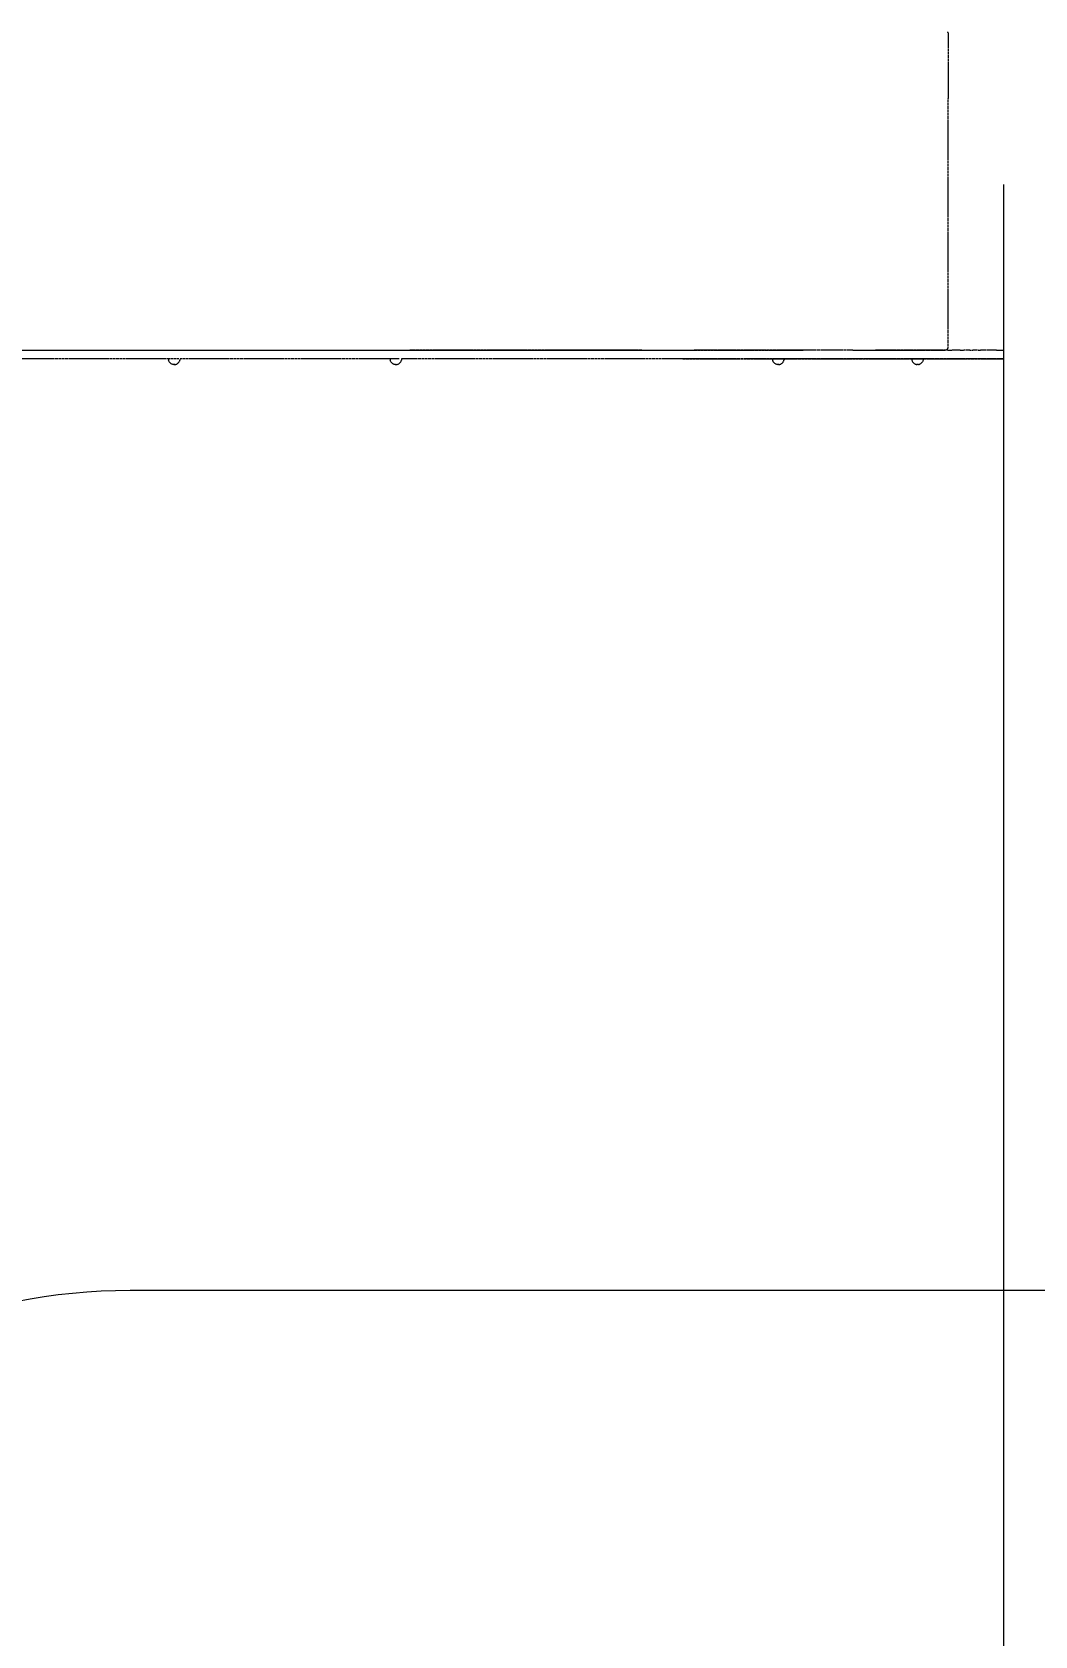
# Model space of a CAD drawing. Header units: millimetres. Extents: x -5899 to 5819, y -5159 to 4068.
# Drawn here: x 2150 to 3873, y -2403 to 352 of the extents above; entities that cross this region are included whole.
import ezdxf

# ---------------------------------------------------------------- set-up
doc = ezdxf.new("R2010")
doc.units = ezdxf.units.MM
doc.linetypes.add('HIDDEN', pattern=[1.905, 1.27, -0.635])
for name, color, linetype in [('DIKOM_ЗОНА', 90, 'Continuous'), ('DIKOM_ОБЪЕКТ', 7, 'Continuous'), ('DIKOM_РАЗМЕР_ЗОНА', 7, 'Continuous'), ('DIKOM_РАЗМЕР_ОБЪЕКТА', 7, 'Continuous')]:
    doc.layers.add(name, color=color, linetype=linetype)
doc.styles.add('style1', font='arialbd.ttf', dxfattribs={"width": 0.8})
doc.dimstyles.new('1-50', dxfattribs={"dimtxt": 300, "dimasz": 200, "dimexe": 100, "dimexo": 0, "dimgap": 100, "dimtad": 1, "dimtxsty": 'style1', "dimcen": 200, "dimclrd": 7, "dimclre": 7, "dimclrt": 7, "dimadec": 1, "dimazin": 2, "dimtfac": 1, "dimtmove": 0, "dimatfit": 2, "dimfxl": 0, "dimlwd": 25, "dimlwe": 18, "dimarcsym": 0})

# ---------------------------------------------------------------- blocks, each defined once
blk = doc.blocks.new('*D1')
at = {"layer": 'Defpoints', "color": 0, "transparency": 16777216}
for p in [(-2800.5, 90.1), (3818.9, 90.1), (3818.9, -4274.7)]:
    blk.add_point(p, dxfattribs=at)
at = {"layer": 'DIKOM_РАЗМЕР_ОБЪЕКТА', "color": 7, "lineweight": 18, "transparency": 16777216}
for p, q in [((-2800.5, 90.1), (-2800.5, -4374.7)), ((3818.9, 90.1), (3818.9, -4374.7))]:
    blk.add_line(p, q, dxfattribs=at)
at = {"layer": 'DIKOM_РАЗМЕР_ОБЪЕКТА', "color": 7, "lineweight": 25, "transparency": 16777216}
blk.add_line((-2600.5, -4274.7), (3618.9, -4274.7), dxfattribs=at)
at = {"layer": 'DIKOM_РАЗМЕР_ОБЪЕКТА', "color": 7, "transparency": 16777216}
for points in [[(-2600.5, -4241.4), (-2600.5, -4308), (-2800.5, -4274.7)], [(3618.9, -4241.4), (3618.9, -4308), (3818.9, -4274.7)]]:
    blk.add_solid(points, dxfattribs=at)
at = {"layer": 'DIKOM_РАЗМЕР_ОБЪЕКТА', "color": 7, "transparency": 16777216, "insert": (471, -3996), "char_height": 300, "attachment_point": 5, "style": 'style1'}
blk.add_mtext('{\\fArial|b0|i0|c204|p34;\\H1.16667x;6600}', dxfattribs=at)
blk = doc.blocks.new('*D3')
at = {"layer": 'Defpoints', "color": 0, "transparency": 16777216}
for p in [(-4566.9, 98), (5818.9, 98), (5818.9, -5058.6)]:
    blk.add_point(p, dxfattribs=at)
at = {"layer": 'DIKOM_РАЗМЕР_ЗОНА', "color": 7, "lineweight": 18, "transparency": 16777216}
for p, q in [((-4566.9, 98), (-4566.9, -5158.6)), ((5818.9, 98), (5818.9, -5158.6))]:
    blk.add_line(p, q, dxfattribs=at)
at = {"layer": 'DIKOM_РАЗМЕР_ЗОНА', "color": 7, "lineweight": 25, "transparency": 16777216}
blk.add_line((-4366.9, -5058.6), (5618.9, -5058.6), dxfattribs=at)
at = {"layer": 'DIKOM_РАЗМЕР_ЗОНА', "color": 7, "transparency": 16777216}
for points in [[(-4366.9, -5025.3), (-4366.9, -5092), (-4566.9, -5058.6)], [(5618.9, -5025.3), (5618.9, -5092), (5818.9, -5058.6)]]:
    blk.add_solid(points, dxfattribs=at)
at = {"layer": 'DIKOM_РАЗМЕР_ЗОНА', "color": 7, "transparency": 16777216, "insert": (502, -4779.9), "char_height": 300, "attachment_point": 5, "style": 'style1'}
blk.add_mtext('{\\fArial|b0|i0|c204|p34;\\H1.16667x;10400}', dxfattribs=at)

msp = doc.modelspace()

# ---------------------------------------------------------------- linework, layer by layer
at = {"layer": 'DIKOM_ЗОНА', "color": 3, "lineweight": 15}
msp.add_lwpolyline([(4818.913, -1809.546, 0.41421356), (5818.913, -809.546), (5818.913, 970.455, 0.41421356), (4818.913, 1970.455), (2337.781, 1970.455, -0.19890839), (1630.685, 2263.337), (118.403, 3775.574, 0.41421336), (-1295.81, 3775.553), (-4274.089, 797.187, 0.41421377), (-4274.068, -617.027), (-1295.7, -3595.304, 0.4142135), (118.513, -3595.282), (1611.301, -2102.449, -0.19891628), (2318.419, -1809.546)], format="xyb", close=True, dxfattribs=at)
at = {"layer": 'DIKOM_ОБЪЕКТ', "color": 7, "linetype": 'HIDDEN', "lineweight": 15}
for p, q in [((3723.469, 351.237), (3723.286, 352.001)), ((3723.508, 350.455), (3723.469, 351.237)), ((3723.508, 350.455), (3723.504, -189.546)), ((3722.07, -193.079), (3722.579, -192.482)), ((3722.579, -192.482), (3722.988, -191.812)), ((3722.988, -191.812), (3723.288, -191.086)), ((3723.471, -190.322), (3723.288, -191.086)), ((3723.504, -189.546), (3723.471, -190.322)), ((690.605, -194.546), (2709.215, -194.546)), ((707.283, -194.546), (2725.892, -194.546)), ((763.827, -194.546), (3133.39, -194.546)), ((961.396, -194.546), (3267.76, -194.546)), ((2402.233, -209.546), (1953.553, -209.546)), ((2384.258, -209.546), (2384.295, -210.418)), ((2384.295, -210.418), (2384.41, -211.284)), ((2384.41, -211.284), (2384.599, -212.136)), ((2384.862, -212.969), (2384.599, -212.136)), ((2385.195, -213.775), (2384.862, -212.969)), ((2385.6, -214.55), (2385.195, -213.775)), ((2386.069, -215.286), (2385.6, -214.55)), ((2386.601, -215.978), (2386.069, -215.286)), ((2387.191, -216.622), (2386.601, -215.978)), ((2387.836, -217.211), (2387.191, -216.622)), ((2388.529, -217.743), (2387.836, -217.211)), ((2389.258, -218.206), (2388.529, -217.743)), ((2390.031, -218.609), (2389.258, -218.206)), ((2390.848, -218.947), (2390.031, -218.609)), ((2391.681, -219.209), (2390.848, -218.947)), ((2392.521, -219.394), (2391.681, -219.209)), ((2393.386, -219.508), (2392.521, -219.394)), ((2393.386, -219.508), (2394.258, -219.546)), ((2395.129, -219.508), (2393.386, -219.508)), ((2395.129, -219.508), (2394.258, -219.546)), ((2394.451, -219.396), (2396.689, -219.209)), ((2394.451, -219.396), (2395.332, -219.396)), ((2395.129, -219.508), (2395.981, -219.396)), ((2395.332, -219.396), (2396.689, -219.209)), ((2395.981, -219.396), (2396.834, -219.209)), ((2396.834, -219.209), (2397.667, -218.947)), ((2397.667, -218.947), (2398.474, -218.614)), ((2398.474, -218.614), (2399.249, -218.211)), ((2399.249, -218.211), (2399.986, -217.743)), ((2399.986, -217.743), (2400.68, -217.211)), ((2400.68, -217.211), (2401.324, -216.622)), ((2401.324, -216.622), (2401.914, -215.978)), ((2401.914, -215.978), (2402.446, -215.286)), ((2402.446, -215.286), (2402.916, -214.55)), ((2402.916, -214.55), (2403.319, -213.775)), ((2403.319, -213.775), (2403.654, -212.969)), ((2403.654, -212.969), (2403.916, -212.136)), ((2404.105, -211.284), (2403.916, -212.136)), ((2404.219, -210.418), (2404.105, -211.284)), ((2404.257, -209.546), (2404.219, -210.418)), ((2780.966, -209.546), (2404.257, -209.546)), ((2709.215, -194.546), (2747.259, -194.546)), ((2725.892, -194.546), (2762.038, -194.546)), ((2747.259, -194.546), (2786.198, -194.546)), ((2762.038, -194.546), (2799.218, -194.546)), ((2764.934, -209.546), (2764.972, -210.418)), ((2764.972, -210.418), (2765.086, -211.284)), ((2765.086, -211.284), (2765.275, -212.136)), ((2765.538, -212.969), (2765.275, -212.136)), ((2765.873, -213.775), (2765.538, -212.969)), ((2766.276, -214.55), (2765.873, -213.775)), ((2766.745, -215.286), (2766.276, -214.55)), ((2767.277, -215.978), (2766.745, -215.286)), ((2767.868, -216.622), (2767.277, -215.978)), ((2768.512, -217.211), (2767.868, -216.622)), ((2769.206, -217.743), (2768.512, -217.211)), ((2769.942, -218.211), (2769.206, -217.743)), ((2770.717, -218.614), (2769.942, -218.211)), ((2771.524, -218.947), (2770.717, -218.614)), ((2772.358, -219.209), (2771.524, -218.947)), ((2773.21, -219.396), (2772.358, -219.209)), ((2774.076, -219.509), (2773.21, -219.396)), ((2774.076, -219.509), (2774.934, -219.546)), ((2774.076, -219.509), (2775.792, -219.509)), ((2775.792, -219.509), (2774.934, -219.546)), ((2775.792, -219.509), (2776.67, -219.394)), ((2776.67, -219.394), (2777.511, -219.209)), ((2777.511, -219.209), (2778.354, -218.943)), ((2778.354, -218.943), (2779.16, -218.609)), ((2779.16, -218.609), (2779.926, -218.211)), ((2779.926, -218.211), (2780.663, -217.743)), ((2780.663, -217.743), (2781.356, -217.211)), ((2781.356, -217.211), (2782, -216.622)), ((2782, -216.622), (2782.591, -215.978)), ((2782.591, -215.978), (2783.122, -215.286)), ((2783.122, -215.286), (2783.592, -214.55)), ((2783.592, -214.55), (2783.996, -213.775)), ((2783.996, -213.775), (2784.33, -212.969)), ((2784.33, -212.969), (2784.593, -212.136)), ((2784.781, -211.284), (2784.593, -212.136)), ((2784.896, -210.418), (2784.781, -211.284)), ((2784.934, -209.546), (2784.896, -210.418)), ((3267.76, -209.546), (2784.934, -209.546)), ((2786.198, -194.546), (3074.034, -194.546)), ((3085.251, -194.546), (2799.218, -194.546)), ((3074.034, -194.546), (3114.697, -194.546)), ((3081.682, -194.546), (3081.237, -194.546)), ((3081.781, -194.546), (3081.318, -194.546)), ((3082.19, -194.546), (3081.682, -194.546)), ((3082.325, -194.546), (3081.781, -194.546)), ((3082.773, -194.546), (3082.19, -194.546)), ((3082.95, -194.546), (3082.325, -194.546)), ((3083.435, -194.546), (3082.773, -194.546)), ((3137.03, -194.546), (3082.95, -194.546)), ((3083.435, -194.546), (3084.16, -194.546)), ((3084.16, -194.546), (3084.929, -194.546)), ((3084.929, -194.546), (3085.724, -194.546)), ((3124.08, -194.546), (3085.251, -194.546)), ((3085.724, -194.546), (3086.546, -194.546)), ((3086.546, -194.546), (3087.406, -194.546)), ((3087.406, -194.546), (3088.304, -194.546)), ((3088.304, -194.546), (3089.24, -194.546)), ((3090.215, -194.546), (3089.24, -194.546)), ((3090.215, -194.546), (3138.738, -194.546)), ((3114.697, -194.546), (3155.94, -194.546)), ((3163.463, -194.546), (3124.08, -194.546)), ((3133.39, -194.546), (3134.582, -194.546)), ((3134.582, -194.546), (3135.681, -194.546)), ((3135.681, -194.546), (3136.685, -194.546)), ((3136.685, -194.546), (3137.595, -194.546)), ((3137.941, -194.546), (3137.03, -194.546)), ((3137.595, -194.546), (3138.419, -194.546)), ((3138.738, -194.546), (3137.941, -194.546)), ((3138.419, -194.546), (3139.155, -194.546)), ((3139.421, -194.546), (3138.738, -194.546)), ((3139.155, -194.546), (3139.785, -194.546)), ((3139.991, -194.546), (3139.421, -194.546)), ((3139.785, -194.546), (3140.292, -194.546)), ((3140.449, -194.546), (3139.991, -194.546)), ((3197.825, -194.546), (3140.449, -194.546)), ((3155.94, -194.546), (3197.825, -194.546)), ((3163.463, -194.546), (3203.418, -194.546)), ((3203.418, -194.546), (3474.463, -194.546)), ((3203.418, -194.546), (3451.888, -194.546)), ((3267.76, -194.546), (3286.651, -194.546)), ((3286.651, -209.546), (3267.76, -209.546)), ((3267.76, -209.546), (3808.816, -209.546)), ((3305.933, -194.546), (3286.651, -194.546)), ((3305.933, -209.546), (3286.651, -209.546)), ((3325.609, -194.546), (3305.933, -194.546)), ((3325.609, -209.546), (3305.933, -209.546)), ((3345.675, -194.546), (3325.609, -194.546)), ((3345.675, -209.546), (3325.609, -209.546)), ((3366.174, -194.546), (3345.675, -194.546)), ((3366.174, -209.546), (3345.675, -209.546)), ((3387.104, -194.546), (3366.174, -194.546)), ((3387.104, -209.546), (3366.174, -209.546)), ((3408.374, -194.546), (3387.104, -194.546)), ((3408.374, -209.546), (3387.104, -209.546)), ((3429.895, -194.546), (3408.374, -194.546)), ((3429.895, -209.546), (3408.374, -209.546)), ((3421.969, -209.546), (3422.007, -210.418)), ((3422.007, -210.418), (3422.121, -211.284)), ((3422.121, -211.284), (3422.31, -212.136)), ((3422.573, -212.969), (3422.31, -212.136)), ((3422.908, -213.775), (3422.573, -212.969)), ((3423.311, -214.55), (3422.908, -213.775)), ((3423.464, -209.546), (3423.017, -209.546)), ((3423.017, -209.546), (3423.464, -209.546)), ((3423.781, -215.286), (3423.311, -214.55)), ((3423.994, -209.546), (3423.464, -209.546)), ((3423.464, -209.546), (3423.994, -209.546)), ((3424.313, -215.978), (3423.781, -215.286)), ((3424.592, -209.546), (3423.994, -209.546)), ((3423.994, -209.546), (3424.592, -209.546)), ((3424.903, -216.622), (3424.313, -215.978)), ((3425.244, -209.546), (3424.592, -209.546)), ((3424.592, -209.546), (3425.244, -209.546)), ((3425.547, -217.211), (3424.903, -216.622)), ((3425.937, -209.546), (3425.244, -209.546)), ((3425.244, -209.546), (3425.937, -209.546)), ((3426.24, -217.743), (3425.547, -217.211)), ((3426.696, -209.546), (3425.937, -209.546)), ((3425.937, -209.546), (3426.696, -209.546)), ((3426.978, -218.211), (3426.24, -217.743)), ((3427.514, -209.546), (3426.696, -209.546)), ((3426.696, -209.546), (3427.514, -209.546)), ((3427.753, -218.614), (3426.978, -218.211)), ((3428.371, -209.546), (3427.514, -209.546)), ((3427.514, -209.546), (3428.371, -209.546)), ((3428.56, -218.947), (3427.753, -218.614)), ((3429.245, -209.546), (3428.371, -209.546)), ((3428.371, -209.546), (3429.245, -209.546)), ((3429.393, -219.209), (3428.56, -218.947)), ((3430.122, -209.546), (3429.245, -209.546)), ((3429.245, -209.546), (3430.122, -209.546)), ((3430.246, -219.396), (3429.393, -219.209)), ((3432.543, -219.209), (3429.393, -219.209)), ((3451.888, -194.546), (3429.895, -194.546)), ((3451.888, -209.546), (3429.895, -209.546)), ((3431.034, -209.546), (3430.122, -209.546)), ((3430.122, -209.546), (3431.034, -209.546)), ((3431.097, -219.508), (3430.246, -219.396)), ((3431.969, -209.546), (3431.034, -209.546)), ((3431.034, -209.546), (3431.969, -209.546)), ((3431.097, -219.508), (3431.969, -219.546)), ((3432.904, -209.546), (3431.969, -209.546)), ((3431.969, -209.546), (3432.904, -209.546)), ((3432.841, -219.508), (3431.969, -219.546)), ((3432.841, -219.508), (3433.707, -219.394)), ((3433.816, -209.546), (3432.904, -209.546)), ((3432.904, -209.546), (3433.816, -209.546)), ((3433.707, -219.394), (3434.557, -219.205)), ((3434.694, -209.546), (3433.816, -209.546)), ((3433.816, -209.546), (3434.694, -209.546)), ((3434.557, -219.205), (3435.379, -218.947)), ((3435.568, -209.546), (3434.694, -209.546)), ((3434.694, -209.546), (3435.568, -209.546)), ((3435.379, -218.947), (3436.195, -218.609)), ((3436.424, -209.546), (3435.568, -209.546)), ((3435.568, -209.546), (3436.424, -209.546)), ((3436.195, -218.609), (3436.97, -218.206)), ((3437.242, -209.546), (3436.424, -209.546)), ((3436.424, -209.546), (3437.242, -209.546)), ((3436.97, -218.206), (3437.698, -217.743)), ((3438.002, -209.546), (3437.242, -209.546)), ((3437.242, -209.546), (3438.002, -209.546)), ((3437.698, -217.743), (3438.391, -217.211)), ((3438.695, -209.546), (3438.002, -209.546)), ((3438.002, -209.546), (3438.695, -209.546)), ((3438.391, -217.211), (3439.036, -216.622)), ((3439.347, -209.546), (3438.695, -209.546)), ((3438.695, -209.546), (3439.347, -209.546)), ((3439.036, -216.622), (3439.626, -215.978)), ((3439.945, -209.546), (3439.347, -209.546)), ((3439.347, -209.546), (3439.945, -209.546)), ((3439.626, -215.978), (3440.158, -215.286)), ((3440.475, -209.546), (3439.945, -209.546)), ((3439.945, -209.546), (3440.475, -209.546)), ((3440.158, -215.286), (3440.628, -214.55)), ((3440.922, -209.546), (3440.475, -209.546)), ((3440.475, -209.546), (3440.922, -209.546)), ((3440.628, -214.55), (3441.03, -213.775)), ((3441.03, -213.775), (3441.365, -212.969)), ((3441.365, -212.969), (3441.628, -212.136)), ((3441.817, -211.284), (3441.628, -212.136)), ((3441.932, -210.418), (3441.817, -211.284)), ((3441.969, -209.546), (3441.932, -210.418)), ((3474.463, -194.546), (3451.888, -194.546)), ((3474.463, -209.546), (3451.888, -209.546)), ((3496.985, -194.546), (3474.463, -194.546)), ((3496.985, -209.546), (3474.463, -209.546)), ((3518.807, -194.546), (3496.985, -194.546)), ((3518.807, -209.546), (3496.985, -209.546)), ((3539.732, -194.546), (3518.807, -194.546)), ((3539.732, -209.546), (3518.807, -209.546)), ((3560.231, -194.546), (3539.732, -194.546)), ((3560.231, -209.546), (3539.732, -209.546)), ((3560.231, -194.546), (3579.963, -194.546)), ((3579.963, -209.546), (3560.231, -209.546)), ((3577.028, -194.546), (3592.121, -194.546)), ((3577.028, -194.546), (3583.43, -194.546)), ((3579.963, -194.546), (3598.549, -194.546)), ((3598.549, -209.546), (3579.963, -209.546)), ((3583.43, -194.546), (3594.99, -194.546)), ((3592.121, -194.546), (3606.705, -194.546)), ((3594.99, -194.546), (3606.124, -194.546)), ((3615.755, -194.546), (3598.549, -194.546)), ((3615.755, -209.546), (3598.549, -209.546)), ((3606.124, -194.546), (3616.908, -194.546)), ((3606.705, -194.546), (3620.816, -194.546)), ((3631.793, -194.546), (3615.755, -194.546)), ((3631.793, -209.546), (3615.755, -209.546)), ((3616.908, -194.546), (3627.158, -194.546)), ((3620.816, -194.546), (3634.452, -194.546)), ((3627.158, -194.546), (3636.689, -194.546)), ((3646.732, -194.546), (3631.793, -194.546)), ((3646.732, -209.546), (3631.793, -209.546)), ((3634.452, -194.546), (3647.314, -194.546)), ((3636.689, -194.546), (3645.584, -194.546)), ((3645.584, -194.546), (3653.669, -194.546)), ((3660.625, -194.546), (3646.732, -194.546)), ((3660.625, -209.546), (3646.732, -209.546)), ((3647.314, -194.546), (3659.423, -194.546)), ((3653.669, -194.546), (3660.859, -194.546)), ((3659.423, -194.546), (3670.624, -194.546)), ((3673.462, -194.546), (3660.625, -194.546)), ((3673.462, -209.546), (3660.625, -209.546)), ((3660.859, -194.546), (3667.193, -194.546)), ((3661.121, -209.546), (3661.159, -210.418)), ((3661.159, -210.418), (3661.272, -211.284)), ((3661.272, -211.284), (3661.462, -212.136)), ((3661.462, -212.136), (3661.724, -212.969)), ((3661.724, -212.969), (3662.059, -213.775)), ((3662.059, -213.775), (3662.462, -214.55)), ((3662.615, -209.546), (3662.167, -209.546)), ((3662.167, -209.546), (3662.615, -209.546)), ((3662.462, -214.55), (3662.932, -215.286)), ((3663.145, -209.546), (3662.615, -209.546)), ((3662.615, -209.546), (3663.145, -209.546)), ((3662.932, -215.286), (3663.464, -215.978)), ((3663.744, -209.546), (3663.145, -209.546)), ((3663.145, -209.546), (3663.744, -209.546)), ((3663.464, -215.978), (3664.055, -216.622)), ((3664.396, -209.546), (3663.744, -209.546)), ((3663.744, -209.546), (3664.396, -209.546)), ((3664.055, -216.622), (3664.699, -217.211)), ((3665.089, -209.546), (3664.396, -209.546)), ((3664.396, -209.546), (3665.089, -209.546)), ((3664.699, -217.211), (3665.392, -217.743)), ((3665.848, -209.546), (3665.089, -209.546)), ((3665.089, -209.546), (3665.848, -209.546)), ((3665.392, -217.743), (3666.129, -218.211)), ((3666.665, -209.546), (3665.848, -209.546)), ((3665.848, -209.546), (3666.665, -209.546)), ((3666.904, -218.614), (3666.129, -218.211)), ((3667.522, -209.546), (3666.665, -209.546)), ((3666.665, -209.546), (3667.522, -209.546)), ((3666.904, -218.614), (3667.711, -218.947)), ((3667.193, -194.546), (3672.52, -194.546)), ((3668.396, -209.546), (3667.522, -209.546)), ((3667.522, -209.546), (3668.396, -209.546)), ((3667.711, -218.947), (3668.545, -219.209)), ((3669.274, -209.546), (3668.396, -209.546)), ((3668.396, -209.546), (3669.274, -209.546)), ((3669.397, -219.396), (3668.545, -219.209)), ((3670.185, -209.546), (3669.274, -209.546)), ((3669.274, -209.546), (3670.185, -209.546)), ((3669.397, -219.396), (3670.263, -219.509)), ((3671.121, -209.546), (3670.185, -209.546)), ((3670.185, -209.546), (3671.121, -209.546)), ((3671.121, -219.546), (3670.263, -219.509)), ((3670.624, -194.546), (3680.793, -194.546)), ((3672.057, -209.546), (3671.121, -209.546)), ((3671.121, -209.546), (3672.057, -209.546)), ((3671.992, -219.508), (3671.121, -219.546)), ((3672.857, -219.394), (3671.992, -219.508)), ((3672.968, -209.546), (3672.057, -209.546)), ((3672.057, -209.546), (3672.968, -209.546)), ((3676.84, -194.546), (3672.52, -194.546)), ((3672.857, -219.394), (3673.709, -219.205)), ((3673.846, -209.546), (3672.968, -209.546)), ((3672.968, -209.546), (3673.846, -209.546)), ((3685.141, -194.546), (3673.462, -194.546)), ((3685.141, -209.546), (3673.462, -209.546)), ((3674.541, -218.943), (3673.709, -219.205)), ((3674.72, -209.546), (3673.846, -209.546)), ((3673.846, -209.546), (3674.72, -209.546)), ((3674.541, -218.943), (3675.347, -218.609)), ((3675.576, -209.546), (3674.72, -209.546)), ((3674.72, -209.546), (3675.576, -209.546)), ((3676.121, -218.206), (3675.347, -218.609)), ((3676.394, -209.546), (3675.576, -209.546)), ((3675.576, -209.546), (3676.394, -209.546)), ((3676.849, -217.743), (3676.121, -218.206)), ((3677.152, -209.546), (3676.394, -209.546)), ((3676.394, -209.546), (3677.152, -209.546)), ((3680.138, -194.546), (3676.84, -194.546)), ((3677.542, -217.211), (3676.849, -217.743)), ((3676.941, -194.546), (3680.212, -194.546)), ((3710.196, -194.546), (3676.941, -194.546)), ((3677.846, -209.546), (3677.152, -209.546)), ((3677.152, -209.546), (3677.846, -209.546)), ((3678.187, -216.622), (3677.542, -217.211)), ((3678.498, -209.546), (3677.846, -209.546)), ((3677.846, -209.546), (3678.498, -209.546)), ((3678.777, -215.978), (3678.187, -216.622)), ((3679.097, -209.546), (3678.498, -209.546)), ((3678.498, -209.546), (3679.097, -209.546)), ((3679.309, -215.286), (3678.777, -215.978)), ((3679.626, -209.546), (3679.097, -209.546)), ((3679.097, -209.546), (3679.626, -209.546)), ((3679.779, -214.55), (3679.309, -215.286)), ((3680.074, -209.546), (3679.626, -209.546)), ((3679.626, -209.546), (3680.074, -209.546)), ((3680.182, -213.775), (3679.779, -214.55)), ((3680.138, -194.546), (3682.335, -194.546)), ((3680.516, -212.969), (3680.182, -213.775)), ((3680.212, -194.546), (3682.387, -194.546)), ((3680.78, -212.136), (3680.516, -212.969)), ((3680.969, -211.284), (3680.78, -212.136)), ((3680.793, -194.546), (3689.937, -194.546)), ((3681.082, -210.418), (3680.969, -211.284)), ((3681.122, -209.546), (3681.082, -210.418)), ((3682.335, -194.546), (3683.445, -194.546)), ((3683.466, -194.546), (3682.387, -194.546)), ((3695.826, -194.546), (3685.141, -194.546)), ((3695.826, -209.546), (3685.141, -209.546)), ((3689.937, -194.546), (3697.869, -194.546)), ((3705.7, -194.546), (3695.826, -194.546)), ((3705.7, -209.546), (3695.826, -209.546)), ((3697.869, -194.546), (3704.625, -194.546)), ((3704.625, -194.546), (3710.083, -194.546)), ((3714.858, -194.546), (3705.7, -194.546)), ((3714.858, -209.546), (3705.7, -209.546)), ((3710.083, -194.546), (3714.218, -194.546)), ((3710.196, -194.546), (3714.32, -194.546)), ((3714.218, -194.546), (3717.014, -194.546)), ((3714.32, -194.546), (3717.064, -194.546)), ((3723.096, -194.546), (3714.858, -194.546)), ((3723.096, -209.546), (3714.858, -209.546)), ((3717.014, -194.546), (3718.411, -194.546)), ((3718.428, -194.546), (3717.064, -194.546)), ((3719.315, -194.484), (3718.428, -194.546)), ((3719.315, -194.484), (3720.078, -194.301)), ((3720.078, -194.301), (3720.804, -194)), ((3720.804, -194), (3721.473, -193.59)), ((3721.473, -193.59), (3722.07, -193.079)), ((3723.096, -194.546), (3730.584, -194.546)), ((3730.584, -209.546), (3723.096, -209.546)), ((3737.544, -194.546), (3730.584, -194.546)), ((3737.544, -209.546), (3730.584, -209.546)), ((3744.132, -194.546), (3737.544, -194.546)), ((3744.132, -209.546), (3737.544, -209.546)), ((3744.132, -194.546), (3750.152, -194.546)), ((3750.152, -209.546), (3744.132, -209.546)), ((3755.699, -194.546), (3750.152, -194.546)), ((3755.699, -209.546), (3750.152, -209.546)), ((3760.931, -194.546), (3755.699, -194.546)), ((3760.931, -209.546), (3755.699, -209.546)), ((3760.931, -194.546), (3765.981, -194.546)), ((3765.981, -209.546), (3760.931, -209.546)), ((3770.74, -194.546), (3765.981, -194.546)), ((3770.74, -209.546), (3765.981, -209.546)), ((3775.223, -194.546), (3770.74, -194.546)), ((3775.223, -209.546), (3770.74, -209.546)), ((3775.223, -194.546), (3779.489, -194.546)), ((3779.489, -209.546), (3775.223, -209.546)), ((3783.593, -194.546), (3779.489, -194.546)), ((3783.593, -209.546), (3779.489, -209.546)), ((3787.518, -194.546), (3783.593, -194.546)), ((3787.518, -209.546), (3783.593, -209.546)), ((3791.242, -194.546), (3787.518, -194.546)), ((3791.242, -209.546), (3787.518, -209.546)), ((3794.753, -194.546), (3791.242, -194.546)), ((3794.753, -209.546), (3791.242, -209.546)), ((3798.041, -194.546), (3794.753, -194.546)), ((3798.041, -209.546), (3794.753, -209.546)), ((3801.131, -194.546), (3798.041, -194.546)), ((3801.131, -209.546), (3798.041, -209.546)), ((3804.005, -194.546), (3801.131, -194.546)), ((3804.005, -209.546), (3801.131, -209.546)), ((3806.628, -194.546), (3804.005, -194.546)), ((3806.628, -209.546), (3804.005, -209.546)), ((3806.628, -194.546), (3808.964, -194.546)), ((3808.964, -209.546), (3806.628, -209.546)), ((3808.816, -194.546), (3809.765, -194.546)), ((3808.816, -209.546), (3809.765, -209.546)), ((3808.964, -194.546), (3811.011, -194.546)), ((3811.011, -209.546), (3808.964, -209.546)), ((3809.765, -194.546), (3810.683, -194.546)), ((3809.765, -209.546), (3810.683, -209.546)), ((3810.683, -194.546), (3811.567, -194.546)), ((3810.683, -209.546), (3811.567, -209.546)), ((3811.011, -194.546), (3812.789, -194.546)), ((3812.789, -209.546), (3811.011, -209.546)), ((3811.567, -194.546), (3812.421, -194.546)), ((3811.567, -209.546), (3812.421, -209.546)), ((3812.421, -194.546), (3813.248, -194.546)), ((3812.421, -209.546), (3813.248, -209.546)), ((3812.789, -194.546), (3814.312, -194.546)), ((3814.312, -209.546), (3812.789, -209.546)), ((3813.248, -194.546), (3814.056, -194.546)), ((3813.248, -209.546), (3814.056, -209.546)), ((3814.056, -194.546), (3814.825, -194.546)), ((3814.056, -209.546), (3814.825, -209.546)), ((3814.312, -194.546), (3815.599, -194.546)), ((3815.599, -209.546), (3814.312, -209.546)), ((3814.825, -194.546), (3815.537, -194.546)), ((3814.825, -209.546), (3815.537, -209.546)), ((3815.537, -194.546), (3816.178, -194.546)), ((3815.537, -209.546), (3816.178, -209.546)), ((3815.599, -194.546), (3816.602, -194.546)), ((3816.602, -209.546), (3815.599, -209.546)), ((3816.178, -194.546), (3816.766, -194.546)), ((3816.178, -209.546), (3816.766, -209.546)), ((3816.602, -194.546), (3817.344, -194.546)), ((3817.344, -209.546), (3816.602, -209.546)), ((3816.766, -194.546), (3817.295, -194.546)), ((3816.766, -209.546), (3817.295, -209.546)), ((3817.295, -194.546), (3817.75, -194.546)), ((3817.295, -209.546), (3817.75, -209.546)), ((3817.344, -194.546), (3817.899, -194.546)), ((3817.899, -209.546), (3817.344, -209.546)), ((3817.899, -194.546), (3818.343, -194.546)), ((3818.343, -209.546), (3817.899, -209.546)), ((3818.913, -194.546), (3818.913, -209.546))]:
    msp.add_line(p, q, dxfattribs=at)

# ---------------------------------------------------------------- dimensions: what is measured, and where the dimension line sits
at = {"layer": 'DIKOM_РАЗМЕР_ЗОНА'}
dim = msp.add_linear_dim(base=(5818.913, -5058.623), p1=(-4566.94, 98.042), p2=(5818.913, 98.042), angle=180, text='{\\fArial|b0|i0|c204|p34;\\H1.16667x;10400}', dimstyle='1-50', dxfattribs=at)
dim.commit()
dim.dimension.update_dxf_attribs({"geometry": '*D3', "text_midpoint": (501.967, -5058.623), "dimtype": 160})
at = {"layer": 'DIKOM_РАЗМЕР_ОБЪЕКТА'}
dim = msp.add_linear_dim(base=(3818.913, -4274.707), p1=(-2800.515, 90.069), p2=(3818.913, 90.069), angle=180, text='{\\fArial|b0|i0|c204|p34;\\H1.16667x;6600}', dimstyle='1-50', dxfattribs=at)
dim.commit()
dim.dimension.update_dxf_attribs({"geometry": '*D1', "text_midpoint": (470.966, -4274.707), "dimtype": 160})

doc.saveas('drawing.dxf')
